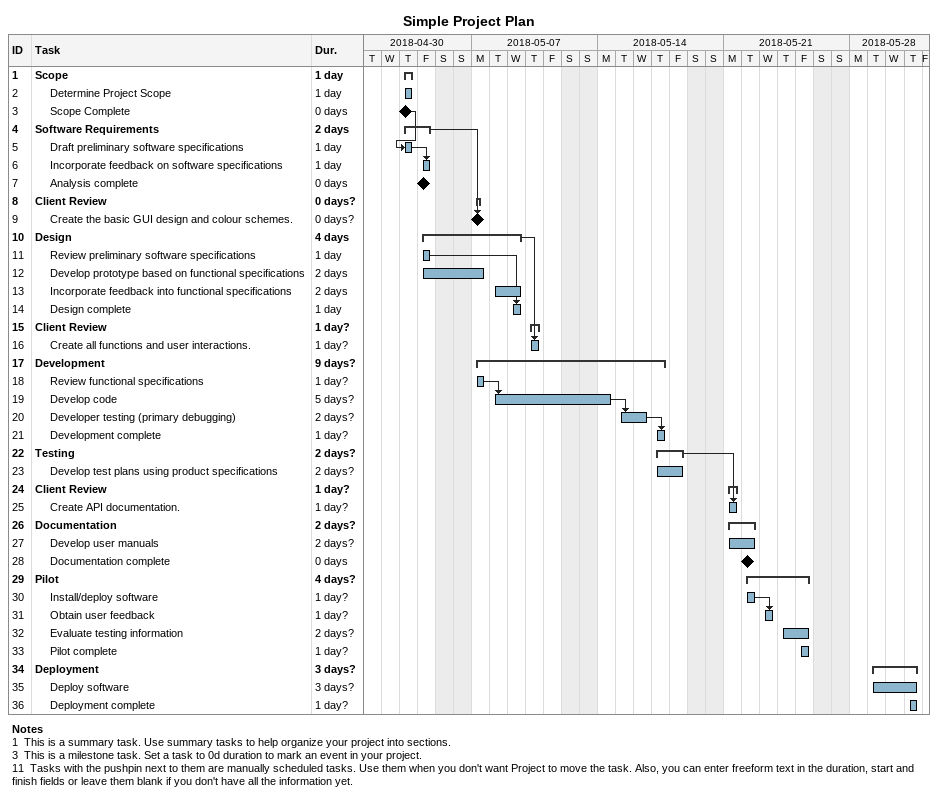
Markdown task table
Simple Project Plan

| ID | Level | Task | Duration | Start | Finish | Predecessors |
|---|---|---|---|---|---|---|
| 1 | 1 | **Scope** | 1d | 2018-05-03 | 2018-05-03 |  |
| 2 | 2 | Determine Project Scope | 1d | 2018-05-03 | 2018-05-03 |  |
| 3 | 2 | Scope Complete | 0d | 2018-05-03 | 2018-05-03 |  |
| 4 | 1 | **Software Requirements** | 2d | 2018-05-03 | 2018-05-04 |  |
| 5 | 2 | Draft preliminary software specifications | 1d | 2018-05-03 | 2018-05-03 | 3 |
| 6 | 2 | Incorporate feedback on software specifications | 1d | 2018-05-04 | 2018-05-04 | 5 |
| 7 | 2 | Analysis complete | 0d | 2018-05-04 | 2018-05-04 |  |
| 8 | 1 | **Client Review** | 0d? | 2018-05-07 | 2018-05-07 |  |
| 9 | 2 | Create the basic GUI design and colour schemes. | 0d? | 2018-05-07 | 2018-05-07 | 4 |
| 10 | 1 | **Design** | 4d | 2018-05-04 | 2018-05-09 |  |
| 11 | 2 | Review preliminary software specifications | 1d | 2018-05-04 | 2018-05-04 |  |
| 12 | 2 | Develop prototype based on functional specifications | 2d | 2018-05-04 | 2018-05-07 |  |
| 13 | 2 | Incorporate feedback into functional specifications | 2d | 2018-05-08 | 2018-05-09 |  |
| 14 | 2 | Design complete | 1d | 2018-05-09 | 2018-05-09 | 11 |
| 15 | 1 | **Client Review** | 1d? | 2018-05-10 | 2018-05-10 |  |
| 16 | 2 | Create all functions and user interactions. | 1d? | 2018-05-10 | 2018-05-10 | 10 |
| 17 | 1 | **Development** | 9d? | 2018-05-07 | 2018-05-17 |  |
| 18 | 2 | Review functional specifications | 1d? | 2018-05-07 | 2018-05-07 |  |
| 19 | 2 | Develop code | 5d? | 2018-05-08 | 2018-05-14 | 18 |
| 20 | 2 | Developer testing (primary debugging) | 2d? | 2018-05-15 | 2018-05-16 | 19 |
| 21 | 2 | Development complete | 1d? | 2018-05-17 | 2018-05-17 | 20 |
| 22 | 1 | **Testing** | 2d? | 2018-05-17 | 2018-05-18 |  |
| 23 | 2 | Develop test plans using product specifications | 2d? | 2018-05-17 | 2018-05-18 |  |
| 24 | 1 | **Client Review** | 1d? | 2018-05-21 | 2018-05-21 |  |
| 25 | 2 | Create API documentation. | 1d? | 2018-05-21 | 2018-05-21 | 22 |
| 26 | 1 | **Documentation** | 2d? | 2018-05-21 | 2018-05-22 |  |
| 27 | 2 | Develop user manuals | 2d? | 2018-05-21 | 2018-05-22 |  |
| 28 | 2 | Documentation complete | 0d | 2018-05-22 | 2018-05-22 |  |
| 29 | 1 | **Pilot** | 4d? | 2018-05-22 | 2018-05-25 |  |
| 30 | 2 | Install/deploy software | 1d? | 2018-05-22 | 2018-05-22 |  |
| 31 | 2 | Obtain user feedback | 1d? | 2018-05-23 | 2018-05-23 | 30 |
| 32 | 2 | Evaluate testing information | 2d? | 2018-05-24 | 2018-05-25 |  |
| 33 | 2 | Pilot complete | 1d? | 2018-05-25 | 2018-05-25 |  |
| 34 | 1 | **Deployment** | 3d? | 2018-05-29 | 2018-05-31 |  |
| 35 | 2 | Deploy software | 3d? | 2018-05-29 | 2018-05-31 |  |
| 36 | 2 | Deployment complete | 1d? | 2018-05-31 | 2018-05-31 |  |

Notes
- 1: This is a summary task. Use summary tasks to help organize your project into sections.
- 3: This is a milestone task. Set a task to 0d duration to mark an event in your project.
- 11: Tasks with the pushpin next to them are manually scheduled tasks. Use them when you don't want Project to move the task. Also, you can enter freeform text in the duration, start and finish fields or leave them blank if you don't have all the information yet.
